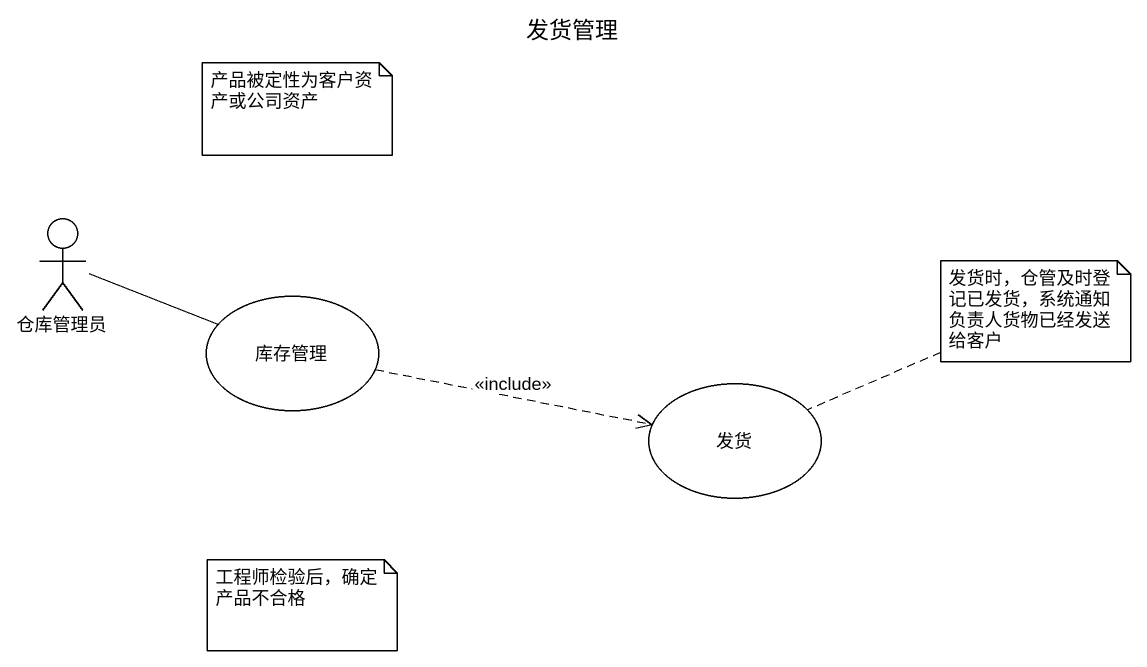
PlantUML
@startuml
title 发货管理
actor 仓库管理员
usecase 库存管理
usecase 发货
仓库管理员 -right- 库存管理
库存管理 .right.> 发货 : <<include>>
note as N1
  产品被定性为客户资产或公司资产
end note
note right of 发货 : 发货时，仓管及时登记已发货，系统通知负责人货物已经发送给客户
note as N3
  工程师检验后，确定产品不合格
end note
@enduml
